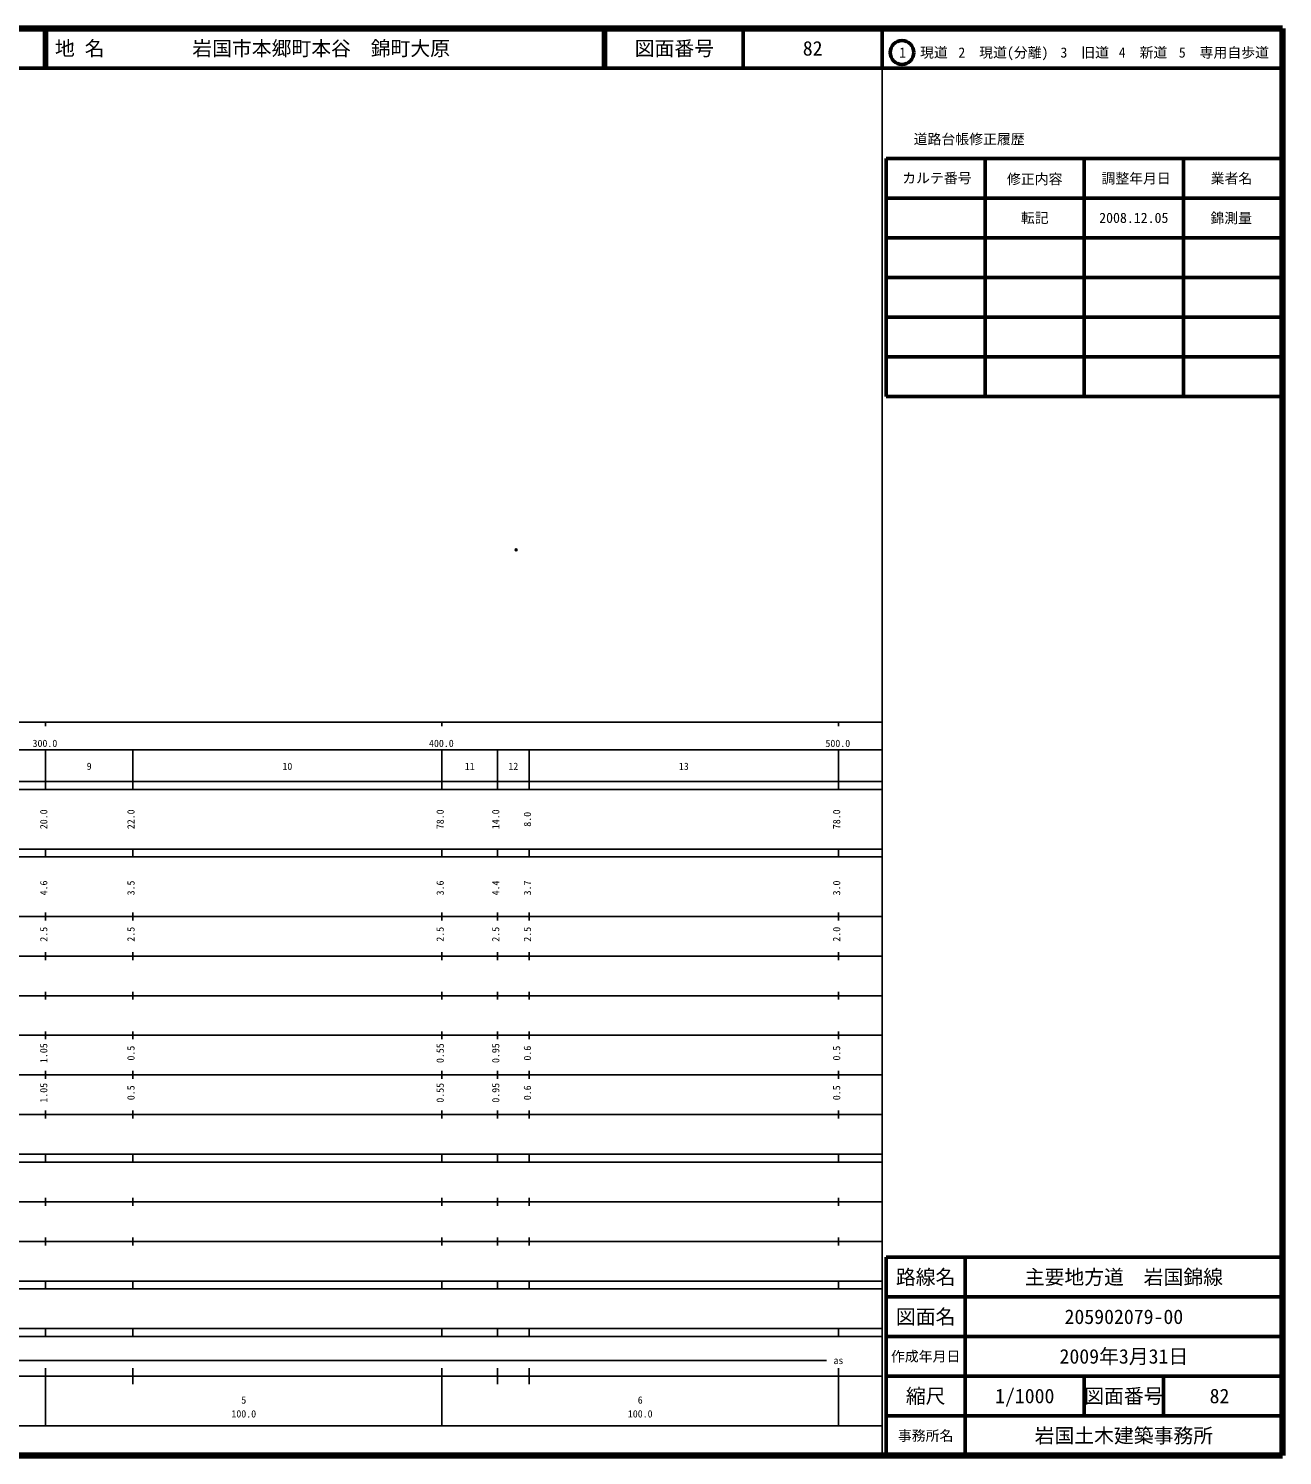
# Model space of a CAD drawing. Units: millimetres on the paper. Extents: x 40 to 680, y 20 to 380.
# Drawn here: x 363.7 to 680, y 20 to 380 of the extents above; entities that cross this region are included whole.
import ezdxf
from ezdxf.enums import TextEntityAlignment as Align

# ---------------------------------------------------------------- set-up
doc = ezdxf.new("R2010")
doc.units = ezdxf.units.MM
doc.header["$PDMODE"] = 32
doc.header["$PDSIZE"] = 0.5
doc.layers.add('M-OTRS', color=6, linetype='Continuous')
doc.layers.add('M-TTL-TXT', color=7, linetype='Continuous')
for name, color, linetype, lineweight in [('M-TTL', 2, 'Continuous', 140), ('M-TTL-BAND', 7, 'Continuous', 25), ('M-TTL-FRAM', 2, 'Continuous', 50), ('M-TTL-LINE', 7, 'Continuous', 50)]:
    doc.layers.add(name, color=color, linetype=linetype, lineweight=lineweight)
doc.styles.add('ＭＳ ゴシック', font='')
doc.styles.get('ＭＳ ゴシック').set_extended_font_data('MS Gothic')

msp = doc.modelspace()

# ---------------------------------------------------------------- linework, layer by layer
at = {"layer": 'M-OTRS'}
msp.add_point((486.697, 248.466), dxfattribs=at)
at = {"layer": 'M-TTL'}
for p, q in [((680, 380), (40, 380)), ((680, 20), (680, 380)), ((40, 20), (680, 20))]:
    msp.add_line(p, q, dxfattribs=at)
at = {"layer": 'M-TTL-BAND'}
for p, q in [((579, 20), (579, 370)), ((40, 205), (579, 205)), ((368, 205), (368, 204)), ((468, 205), (468, 204)), ((568, 205), (568, 204)), ((68, 198), (579, 198)), ((368, 188), (368, 198)), ((390, 188), (390, 198)), ((468, 188), (468, 198)), ((482, 188), (482, 198)), ((490, 188), (490, 198)), ((568, 188), (568, 198)), ((40, 190), (579, 190)), ((40, 188), (579, 188)), ((40, 173), (579, 173)), ((368, 171), (368, 173)), ((390, 171), (390, 173)), ((468, 171), (468, 173)), ((482, 171), (482, 173)), ((490, 171), (490, 173)), ((568, 171), (568, 173)), ((40, 171), (579, 171)), ((40, 156), (579, 156)), ((368, 155), (368, 157)), ((390, 155), (390, 157)), ((468, 155), (468, 157)), ((482, 155), (482, 157)), ((490, 155), (490, 157)), ((568, 155), (568, 157)), ((46, 146), (579, 146)), ((368, 145), (368, 147)), ((390, 145), (390, 147)), ((468, 145), (468, 147)), ((482, 145), (482, 147)), ((490, 145), (490, 147)), ((568, 145), (568, 147)), ((368, 135), (368, 137)), ((390, 135), (390, 137)), ((468, 135), (468, 137)), ((482, 135), (482, 137)), ((490, 135), (490, 137)), ((568, 135), (568, 137)), ((52, 136), (579, 136)), ((46, 126), (579, 126)), ((368, 125), (368, 127)), ((390, 125), (390, 127)), ((468, 125), (468, 127)), ((482, 125), (482, 127)), ((490, 125), (490, 127)), ((568, 125), (568, 127)), ((52, 116), (579, 116)), ((368, 115), (368, 117)), ((390, 115), (390, 117)), ((468, 115), (468, 117)), ((482, 115), (482, 117)), ((490, 115), (490, 117)), ((568, 115), (568, 117)), ((46, 106), (579, 106)), ((368, 105), (368, 107)), ((390, 105), (390, 107)), ((468, 105), (468, 107)), ((482, 105), (482, 107)), ((490, 105), (490, 107)), ((568, 105), (568, 107)), ((40, 96), (579, 96)), ((40, 94), (579, 94)), ((368, 94), (368, 96)), ((390, 94), (390, 96)), ((468, 94), (468, 96)), ((482, 94), (482, 96)), ((490, 94), (490, 96)), ((568, 94), (568, 96)), ((49, 84), (579, 84)), ((368, 83), (368, 85)), ((390, 83), (390, 85)), ((468, 83), (468, 85)), ((482, 83), (482, 85)), ((490, 83), (490, 85)), ((568, 83), (568, 85)), ((40, 74), (579, 74)), ((368, 73), (368, 75)), ((390, 73), (390, 75)), ((468, 73), (468, 75)), ((482, 73), (482, 75)), ((490, 73), (490, 75)), ((568, 73), (568, 75)), ((40, 64), (579, 64)), ((40, 62), (579, 62)), ((368, 62), (368, 64)), ((390, 62), (390, 64)), ((468, 62), (468, 64)), ((482, 62), (482, 64)), ((490, 62), (490, 64)), ((568, 62), (568, 64)), ((40, 52), (579, 52)), ((368, 50), (368, 52)), ((390, 50), (390, 52)), ((468, 50), (468, 52)), ((482, 50), (482, 52)), ((490, 50), (490, 52)), ((568, 50), (568, 52)), ((40, 50), (579, 50)), ((71, 44), (565, 44)), ((40, 40), (579, 40)), ((368, 27.5), (368, 42)), ((390, 38), (390, 42)), ((468, 27.5), (468, 42)), ((482, 38), (482, 42)), ((490, 38), (490, 42)), ((568, 27.5), (568, 42)), ((68, 27.5), (579, 27.5))]:
    msp.add_line(p, q, dxfattribs=at)
at = {"layer": 'M-TTL-FRAM'}
for p, q in [((580, 347.197), (580, 287.197)), ((580, 347.197), (680, 347.197)), ((580, 287.197), (680, 287.197)), ((680, 70), (580, 70)), ((580, 70), (580, 20))]:
    msp.add_line(p, q, dxfattribs=at)
at = {"layer": 'M-TTL-LINE'}
for p, q in [((367.75, 380), (367.75, 370)), ((368.25, 380), (368.25, 370)), ((508.747, 380), (508.747, 370)), ((509.247, 380), (509.247, 370)), ((543.997, 380), (543.997, 370)), ((579, 380), (579, 370)), ((40, 370), (680, 370)), ((605, 347.197), (605, 287.197)), ((630, 347.197), (630, 287.197)), ((655, 347.197), (655, 287.197)), ((580, 337.197), (680, 337.197)), ((580, 327.197), (680, 327.197)), ((580, 317.197), (680, 317.197)), ((580, 307.197), (680, 307.197)), ((580, 297.197), (680, 297.197)), ((600, 70), (600, 20)), ((680, 60), (580, 60)), ((680, 50), (580, 50)), ((680, 40), (580, 40)), ((630, 40), (630, 30)), ((650, 40), (650, 30)), ((680, 30), (580, 30))]:
    msp.add_line(p, q, dxfattribs=at)
msp.add_circle((584.031, 373.958), 3, dxfattribs=at)

# ---------------------------------------------------------------- texts
at = {"layer": 'M-TTL-BAND', "style": 'ＭＳ ゴシック'}
for s, p in [('300.0', (367.844, 198.195)), ('400.0', (467.844, 198.195)), ('500.0', (567.844, 198.195)), ('9', (379, 192.405)), ('10', (429, 192.405)), ('11', (475, 192.405)), ('12', (486, 192.405)), ('13', (529, 192.405)), ('as', (568, 42.5)), ('5', (418, 32.523)), ('6', (518, 32.523)), ('100.0', (418, 29.033)), ('100.0', (518, 29.033))]:
    msp.add_text(s, height=1.833, dxfattribs=at).set_placement(p, align=Align.BOTTOM_CENTER)
for s, p in [('20.0', (369, 180.5)), ('22.0', (391, 180.5)), ('78.0', (469, 180.5)), ('14.0', (483, 180.5)), ('8.0', (491, 180.5)), ('78.0', (569, 180.5)), ('4.6', (369, 163.174)), ('3.5', (391, 163.174)), ('3.6', (469, 163.174)), ('4.4', (483, 163.174)), ('3.7', (491, 163.174)), ('3.0', (569, 163.174)), ('2.5', (369, 151.5)), ('2.5', (391, 151.5)), ('2.5', (469, 151.5)), ('2.5', (483, 151.5)), ('2.5', (491, 151.5)), ('2.0', (569, 151.5)), ('1.05', (369, 121.5)), ('0.5', (391, 121.5)), ('0.55', (469, 121.5)), ('0.95', (483, 121.5)), ('0.6', (491, 121.5)), ('0.5', (569, 121.5)), ('1.05', (369, 111.5)), ('0.5', (391, 111.5)), ('0.55', (469, 111.5)), ('0.95', (483, 111.5)), ('0.6', (491, 111.5)), ('0.5', (569, 111.5))]:
    msp.add_text(s, height=1.833, rotation=90, dxfattribs=at).set_placement(p, align=Align.BOTTOM_CENTER)
at = {"layer": 'M-TTL-TXT', "style": 'ＭＳ ゴシック'}
for s, p in [('地 名', (370.38, 375)), ('岩国市本郷町本谷\u3000錦町大原', (405.024, 375))]:
    msp.add_text(s, height=3.666, dxfattribs=at).set_placement(p, align=Align.MIDDLE_LEFT)
for s, height, p in [('図面番号', 3.666, (526.622, 375)), ('82', 3.666, (561.497, 375)), ('1\u3000現道', 2.566, (589.448, 373.958)), ('2\u3000現道(分離)', 2.566, (609.619, 373.958)), ('3\u3000旧道', 2.566, (630.121, 373.958)), ('4\u3000新道', 2.566, (644.824, 373.958)), ('5\u3000専用自歩道', 2.566, (665.228, 373.958)), ('道路台帳修正履歴', 2.566, (600.968, 352.113)), ('カルテ番号', 2.566, (592.839, 342.277)), ('修正内容', 2.566, (617.509, 342.023)), ('調整年月日', 2.566, (643.089, 342.197)), ('業者名', 2.566, (667.134, 342.197)), ('転記', 2.566, (617.5, 332.245)), ('2008.12.05', 2.566, (642.5, 332.245)), ('錦測量', 2.566, (667.077, 332.189)), ('路線名', 3.666, (590, 65)), ('路線名', 3.666, (590, 65)), ('主要地方道\u3000岩国錦線', 3.666, (640, 65)), ('図面名', 3.666, (590, 55)), ('図面名', 3.666, (590, 55)), ('205902079-00', 3.666, (640, 55)), ('2009年3月31日', 3.666, (640, 45)), ('作成年月日', 2.566, (590, 45)), ('作成年月日', 2.566, (590, 45)), ('縮尺', 3.666, (590, 35)), ('縮尺', 3.666, (590, 35)), ('1/1000', 3.666, (615, 35)), ('図面番号', 3.666, (640, 35)), ('図面番号', 3.666, (640, 35)), ('82', 3.666, (664.125, 35)), ('事務所名', 2.566, (590, 25)), ('事務所名', 2.566, (590, 25)), ('岩国土木建築事務所', 3.666, (640, 25))]:
    msp.add_text(s, height=height, dxfattribs=at).set_placement(p, align=Align.MIDDLE_CENTER)

doc.saveas('drawing.dxf')
